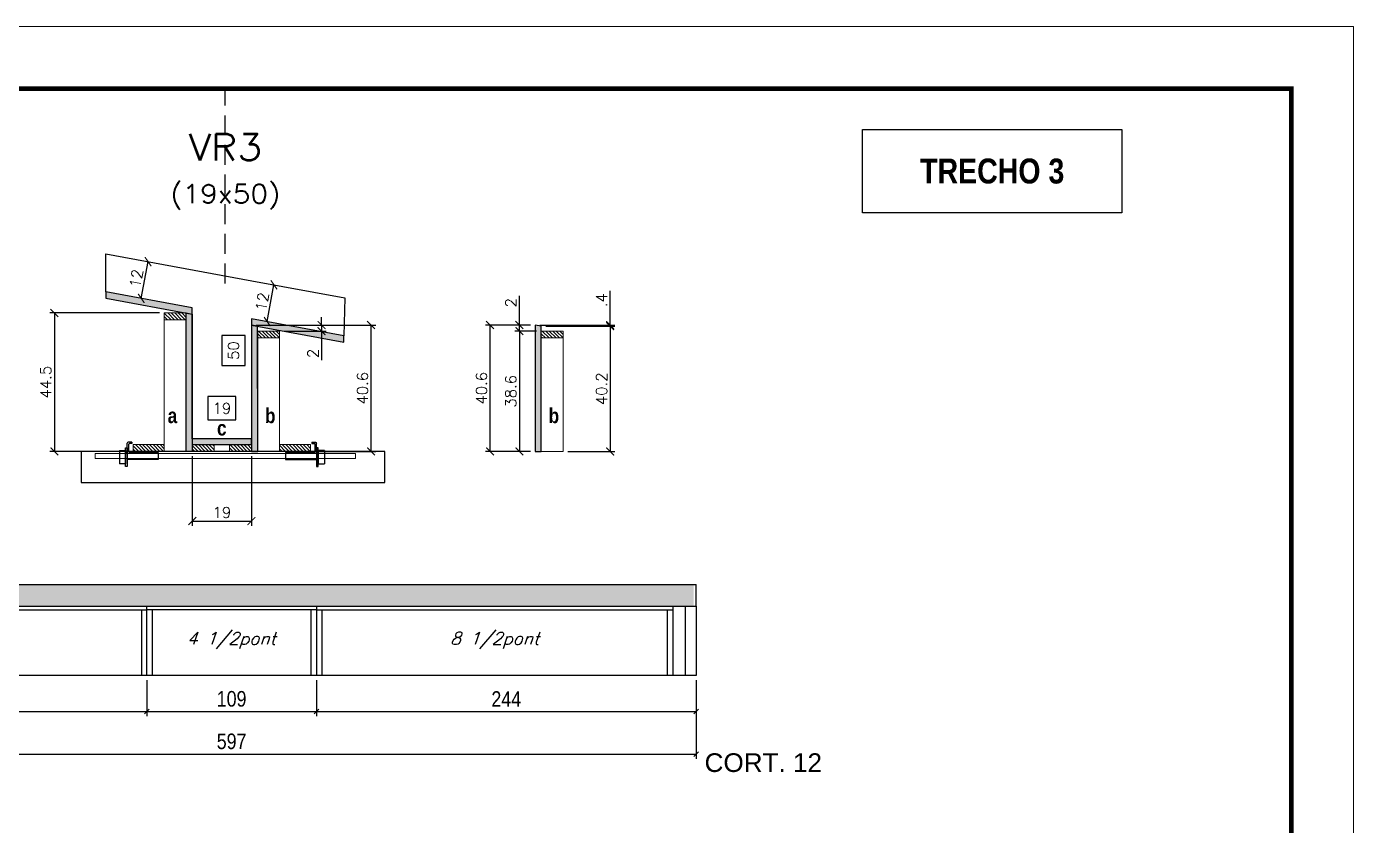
# Model space of a CAD drawing. Extents: x 0 to 6325, y 10169 to 19307.
# Drawn here: x 3802 to 4655, y 14151 to 14664 of the extents above; entities that cross this region are included whole.
import ezdxf
from ezdxf.enums import TextEntityAlignment as Align

# ---------------------------------------------------------------- set-up
doc = ezdxf.new("R2010")
doc.units = 0
doc.linetypes.add('DASHED', pattern=[0.75, 0.5, -0.25])
doc.linetypes.add('HIDDEN', pattern=[9.525, 6.35, -3.175])
for name, color, linetype in [('1', 1, 'Continuous'), ('5', 5, 'Continuous'), ('barrote', 251, 'Continuous'), ('COTA', 241, 'Continuous'), ('Cota Seção (2x)', 4, 'Continuous'), ('detalhes', 4, 'Continuous'), ('Hachura', 253, 'Continuous'), ('NOMENCLATURA', 7, 'Continuous'), ('Painéis', 200, 'Continuous'), ('presilha', 1, 'Continuous'), ('SARR_2.2x7', 40, 'Continuous'), ('SARR_3.5x7', 81, 'Continuous'), ('texto', 7, 'Continuous'), ('Texto de Titulo', 7, 'Continuous'), ('Texto Qtd Sarr', 242, 'Continuous')]:
    doc.layers.add(name, color=color, linetype=linetype)
for name, color, linetype, lineweight in [('CONCRETO', 251, 'Continuous', 25), ('Folhas', 255, 'Continuous', 9), ('Madeira', 126, 'Continuous', 18), ('SARRAFO DE PRESSAO', 251, 'DASHED', 9), ('SCO-___-LAJ', 2, 'Continuous', 0), ('Texto Seção', 7, 'Continuous', 15)]:
    doc.layers.add(name, color=color, linetype=linetype, lineweight=lineweight)
doc.styles.add('COTA TECNICA', font='techl___.ttf', dxfattribs={"height": 10})
doc.styles.add('ROMANC', font='techb___.ttf', dxfattribs={"height": 2.5})
doc.styles.add('Romans', font='romans.shx')
doc.styles.get("Standard").update_dxf_attribs({"font": 'arial.ttf'})
doc.styles.add('TECNICA', font='techb___.ttf', dxfattribs={"height": 10})
doc.dimstyles.new('Cota Seção (2x)', dxfattribs={"dimtxt": 7, "dimasz": 5, "dimexe": 3, "dimexo": 3, "dimgap": 2, "dimtad": 3, "dimdec": 1, "dimlfac": 0.5, "dimzin": 12, "dimdsep": 46, "dimtxsty": 'Romans', "dimblk": 'ARCHTICK', "dimcen": 0, "dimclrd": 4, "dimclre": 4, "dimclrt": 1, "dimadec": 1, "dimazin": 3, "dimtfac": 1, "dimtdec": 1, "dimtmove": 0, "dimatfit": 3, "dimldrblk": 'OBLIQUE', "dimfxl": 1, "dimtolj": 1, "dimtzin": 12, "dimarcsym": 0})
doc.dimstyles.new('Cota Seção interna', dxfattribs={"dimtxt": 7, "dimasz": 6, "dimexe": 0.18, "dimexo": 2, "dimgap": -4, "dimtad": 3, "dimdec": 1, "dimlfac": 0.5, "dimzin": 12, "dimdsep": 46, "dimtxsty": 'Romans', "dimblk": 'ARCHTICK', "dimcen": 0.09, "dimse1": 1, "dimse2": 1, "dimsd1": 1, "dimsd2": 1, "dimclrd": 180, "dimclre": 5, "dimclrt": 1, "dimadec": 0, "dimazin": 3, "dimtfac": 1, "dimtdec": 1, "dimtofl": 0, "dimtmove": 0, "dimatfit": 3, "dimldrblk": 'ARCHTICK', "dimfxl": 1, "dimtolj": 1, "dimtzin": 0, "dimarcsym": 0})
doc.dimstyles.new('PAINEL', dxfattribs={"dimtxt": 10, "dimasz": 3, "dimexe": 3, "dimexo": 3, "dimgap": 3, "dimtad": 1, "dimdec": 1, "dimzin": 12, "dimdsep": 46, "dimtxsty": 'COTA TECNICA', "dimblk1": 'OBLIQUE', "dimblk2": 'OBLIQUE', "dimsah": 1, "dimcen": 0.9, "dimclrd": 4, "dimclre": 4, "dimclrt": 240, "dimadec": 1, "dimazin": 3, "dimtfac": 1, "dimtdec": 1, "dimtmove": 0, "dimatfit": 3, "dimfxl": 1, "dimtolj": 1, "dimtzin": 12, "dimarcsym": 0})
pattern_1 = [(315, (26865.4202, 6161.631), (1.12253202, 1.12253202), [])]

# ---------------------------------------------------------------- blocks, each defined once
blk = doc.blocks.new('9999999999')
at = {"layer": 'Folhas'}
blk.add_lwpolyline([(98138.98, 34190.21), (99623.98, 34190.21), (99623.98, 35240.21), (98138.98, 35240.21)], close=True, dxfattribs=at)
at = {"layer": 'Folhas', "color": 30, "const_width": 3}
blk.add_lwpolyline([(98213.98, 34230.21), (99583.98, 34230.21), (99583.98, 35200.21), (98213.98, 35200.21)], close=True, dxfattribs=at)
blk = doc.blocks.new('titulo1')
at = {"layer": 'Defpoints', "color": 252, "linetype": 'HIDDEN', "ltscale": 2}
blk.add_line((0, 0), (0, 125), dxfattribs=at)
at = {"layer": 'Defpoints', "style": 'Romans', "oblique": 15}
blk.add_attdef('FOLHA', text='', height=10, dxfattribs=at).set_placement((0, 15.58), align=Align.MIDDLE_CENTER)
at = {"layer": 'Texto Qtd Sarr', "color": 3, "style": 'Romans', "oblique": 15}
for tag, height, p in [('TITULO', 17, (0, 71.45)), ('SEÇÃO', 12, (0, 41.55))]:
    blk.add_attdef(tag, text='', height=height, dxfattribs=at).set_placement(p, align=Align.MIDDLE_CENTER)
blk = doc.blocks.new('_ArchTick')
at = {"color": 0, "linetype": 'ByBlock', "const_width": 0.15}
blk.add_lwpolyline([(-0.5, -0.5), (0.5, 0.5)], dxfattribs=at)
blk = doc.blocks.new('*D135')
at = {"layer": 'COTA', "color": 4, "lineweight": -2, "transparency": 16777216}
for p, q in [((3949.8, 14472.49), (4026.67, 14472.49)), ((4023.67, 14391.27), (4023.67, 14472.49)), ((3983.4, 14391.27), (4026.67, 14391.27))]:
    blk.add_line(p, q, dxfattribs=at)
at = {"layer": 'Defpoints', "color": 0, "transparency": 16777216}
for p in [(3946.8, 14472.49), (4023.67, 14472.49), (3980.4, 14391.27)]:
    blk.add_point(p, dxfattribs=at)
at = {"layer": 'COTA', "color": 4, "lineweight": -2, "transparency": 16777216, "xscale": 5, "yscale": 5, "zscale": 5}
for p, rotation in [((4023.67, 14472.49), 90), ((4023.67, 14391.27), 270)]:
    blk.add_blockref('_ArchTick', p, dxfattribs=dict(at, rotation=rotation))
at = {"layer": 'COTA', "color": 1, "transparency": 16777216, "insert": (4018.17, 14431.88), "char_height": 7, "attachment_point": 5, "rotation": 90, "style": 'Romans'}
blk.add_mtext('\\A1;40.6', dxfattribs=at)
blk = doc.blocks.new('_Oblique')
at = {"layer": '1', "color": 0, "lineweight": -2}
blk.add_line((-0.5, -0.5), (0.5, 0.5), dxfattribs=at)
blk = doc.blocks.new('*D136')
at = {"layer": 'Cota Seção (2x)', "color": 180, "lineweight": -2, "transparency": 16777216}
for p, q in [((3942.8, 14465.75), (3927.8, 14465.75)), ((3927.8, 14465.75), (3927.8, 14446.42)), ((3942.8, 14446.42), (3942.8, 14465.75)), ((3927.8, 14446.42), (3942.8, 14446.42))]:
    blk.add_line(p, q, dxfattribs=at)
at = {"layer": 'Defpoints', "color": 0, "transparency": 16777216}
for p in [(3946.8, 14499.27), (3951.79, 14499.27), (3946.8, 14399.27)]:
    blk.add_point(p, dxfattribs=at)
at = {"layer": 'Cota Seção (2x)', "color": 1, "transparency": 16777216, "insert": (3935.3, 14456.08), "char_height": 7, "attachment_point": 5, "rotation": 90, "style": 'Romans'}
blk.add_mtext('\\A1;50', dxfattribs=at)
blk = doc.blocks.new('*D137')
at = {"layer": 'COTA', "color": 4, "lineweight": -2, "transparency": 16777216}
for p, q in [((3887.8, 14480.24), (3817.14, 14480.24)), ((3820.14, 14480.24), (3820.14, 14391.27)), ((3872.2, 14391.27), (3817.14, 14391.27))]:
    blk.add_line(p, q, dxfattribs=at)
at = {"layer": 'Defpoints', "color": 0, "transparency": 16777216}
for p in [(3890.8, 14480.24), (3820.14, 14391.27), (3875.2, 14391.27)]:
    blk.add_point(p, dxfattribs=at)
at = {"layer": 'COTA', "color": 4, "lineweight": -2, "transparency": 16777216, "xscale": 5, "yscale": 5, "zscale": 5}
for p, rotation in [((3820.14, 14480.24), 90), ((3820.14, 14391.27), 270)]:
    blk.add_blockref('_ArchTick', p, dxfattribs=dict(at, rotation=rotation))
at = {"layer": 'COTA', "color": 1, "transparency": 16777216, "insert": (3814.64, 14435.76), "char_height": 7, "attachment_point": 5, "rotation": 90, "style": 'Romans'}
blk.add_mtext('\\A1;44.5', dxfattribs=at)
blk = doc.blocks.new('PRESILHA METÁLICA 1')
at = {"layer": 'presilha'}
for p, q in [((0, 13), (6, 13)), ((0, 13), (0, 0)), ((6, 15.5), (7.5, 15.5)), ((6, -2.5), (6, 15.5)), ((6, 13), (6, 0)), ((7.5, 10.6), (7.5, 19.9)), ((7.5, 15.5), (7.5, -2.5)), ((12, 21), (8.6, 21)), ((9, 11.6), (9, 18.9)), ((12, 19.5), (9.6, 19.5)), ((12, 21), (12, 19.5)), ((6, 0), (0, 0)), ((37.5, 4.1), (7.5, 4.1)), ((37.5, 11), (9.6, 11)), ((37.5, 11), (37.5, 4.1)), ((7.5, -2.5), (6, -2.5))]:
    blk.add_line(p, q, dxfattribs=at)
for centre, radius, start, end in [((8.6, 19.9), 1.14, 90, 180), ((9.6, 18.9), 0.57, 90, 180), ((9.6, 11.6), 0.57, 180, 270)]:
    blk.add_arc(centre, radius, start, end, dxfattribs=at)
blk = doc.blocks.new('*D129')
at = {"layer": 'COTA', "color": 4, "lineweight": -2, "transparency": 16777216}
for p, q in [((3908.8, 14388.27), (3908.8, 14343.55)), ((3946.8, 14388.27), (3946.8, 14343.55)), ((3908.8, 14346.55), (3946.8, 14346.55))]:
    blk.add_line(p, q, dxfattribs=at)
at = {"layer": 'Defpoints', "color": 0, "transparency": 16777216}
for p in [(3908.8, 14391.27), (3946.8, 14391.27), (3946.8, 14346.55)]:
    blk.add_point(p, dxfattribs=at)
at = {"layer": 'COTA', "color": 4, "lineweight": -2, "transparency": 16777216, "xscale": 5, "yscale": 5, "zscale": 5, "rotation": 180}
blk.add_blockref('_ArchTick', (3908.8, 14346.55), dxfattribs=at)
at = {"layer": 'COTA', "color": 4, "lineweight": -2, "transparency": 16777216, "xscale": 5, "yscale": 5, "zscale": 5}
blk.add_blockref('_ArchTick', (3946.8, 14346.55), dxfattribs=at)
at = {"layer": 'COTA', "color": 1, "transparency": 16777216, "insert": (3927.8, 14352.05), "char_height": 7, "attachment_point": 5, "style": 'Romans'}
blk.add_mtext('\\A1;19', dxfattribs=at)
blk = doc.blocks.new('*D130')
at = {"layer": 'Cota Seção (2x)', "color": 180, "lineweight": -2, "transparency": 16777216}
for p, q in [((3936.8, 14426.51), (3918.8, 14426.51)), ((3918.8, 14426.51), (3918.8, 14411.51)), ((3936.8, 14411.51), (3936.8, 14426.51)), ((3918.8, 14411.51), (3936.8, 14411.51))]:
    blk.add_line(p, q, dxfattribs=at)
at = {"layer": 'Defpoints', "color": 0, "transparency": 16777216}
for p in [(3908.8, 14407.51), (3946.8, 14407.51), (3946.8, 14407.51)]:
    blk.add_point(p, dxfattribs=at)
at = {"layer": 'Cota Seção (2x)', "color": 1, "transparency": 16777216, "insert": (3927.8, 14419.01), "char_height": 7, "attachment_point": 5, "style": 'Romans'}
blk.add_mtext('\\A1;19', dxfattribs=at)
blk = doc.blocks.new('*D499')
at = {"layer": 'COTA', "color": 4, "lineweight": -2, "transparency": 16777216}
blk.add_line((3876, 14489.61), (3880.36, 14513.22), dxfattribs=at)
at = {"layer": 'Defpoints', "color": 0, "transparency": 16777216}
for p in [(3880.36, 14513.22), (3880.36, 14513.22), (3876, 14489.61)]:
    blk.add_point(p, dxfattribs=at)
at = {"layer": 'COTA', "color": 4, "lineweight": -2, "transparency": 16777216, "xscale": 5, "yscale": 5, "zscale": 5}
for p, rotation in [((3880.36, 14513.22), 79.5499173923338), ((3876, 14489.61), 259.5499173923338)]:
    blk.add_blockref('_ArchTick', p, dxfattribs=dict(at, rotation=rotation))
at = {"layer": 'COTA', "color": 1, "transparency": 16777216, "insert": (3872.77, 14502.41), "char_height": 7, "attachment_point": 5, "rotation": 79.54992, "style": 'Romans'}
blk.add_mtext('\\A1;12', dxfattribs=at)
blk = doc.blocks.new('*D131')
at = {"layer": 'COTA', "color": 4, "lineweight": -2, "transparency": 16777216}
for p, q in [((3949.8, 14472.49), (3994.85, 14472.49)), ((3991.85, 14472.49), (3991.85, 14477.49)), ((3991.85, 14472.49), (3991.85, 14468.57)), ((3967.8, 14468.57), (3994.85, 14468.57)), ((3991.85, 14468.57), (3991.85, 14449.9))]:
    blk.add_line(p, q, dxfattribs=at)
at = {"layer": 'Defpoints', "color": 0, "transparency": 16777216}
for p in [(3946.8, 14472.49), (3964.8, 14468.57), (3991.85, 14468.57)]:
    blk.add_point(p, dxfattribs=at)
at = {"layer": 'COTA', "color": 4, "lineweight": -2, "transparency": 16777216, "xscale": 5, "yscale": 5, "zscale": 5}
for p, rotation in [((3991.85, 14472.49), 270), ((3991.85, 14468.57), 90)]:
    blk.add_blockref('_ArchTick', p, dxfattribs=dict(at, rotation=rotation))
at = {"layer": 'COTA', "color": 1, "transparency": 16777216, "insert": (3986.35, 14454.24), "char_height": 7, "attachment_point": 5, "rotation": 90, "style": 'Romans'}
blk.add_mtext('\\A1;2', dxfattribs=at)
blk = doc.blocks.new('*D500')
at = {"layer": 'COTA', "color": 4, "lineweight": -2, "transparency": 16777216}
blk.add_line((3956.93, 14474.69), (3961.29, 14498.29), dxfattribs=at)
at = {"layer": 'Defpoints', "color": 0, "transparency": 16777216}
for p in [(3961.29, 14498.29), (3961.29, 14498.29), (3956.93, 14474.69)]:
    blk.add_point(p, dxfattribs=at)
at = {"layer": 'COTA', "color": 4, "lineweight": -2, "transparency": 16777216, "xscale": 5, "yscale": 5, "zscale": 5}
for p, rotation in [((3961.29, 14498.29), 79.54991739233658), ((3956.93, 14474.69), 259.5499173923366)]:
    blk.add_blockref('_ArchTick', p, dxfattribs=dict(at, rotation=rotation))
at = {"layer": 'COTA', "color": 1, "transparency": 16777216, "insert": (3953.7, 14487.49), "char_height": 7, "attachment_point": 5, "rotation": 79.54992, "style": 'Romans'}
blk.add_mtext('\\A1;12', dxfattribs=at)
blk = doc.blocks.new('*D501')
at = {"layer": 'COTA', "color": 4, "lineweight": -2, "transparency": 16777216}
for p, q in [((3635.55, 14244.26), (3635.55, 14221.13)), ((3879.55, 14244.26), (3879.55, 14221.13)), ((3635.55, 14224.13), (3879.55, 14224.13))]:
    blk.add_line(p, q, dxfattribs=at)
at = {"layer": 'Defpoints', "color": 0, "transparency": 16777216}
for p in [(3635.55, 14247.26), (3879.55, 14247.26), (3879.55, 14224.13)]:
    blk.add_point(p, dxfattribs=at)
at = {"layer": 'COTA', "color": 4, "lineweight": -2, "transparency": 16777216, "xscale": 3, "yscale": 3, "zscale": 3, "rotation": 180}
blk.add_blockref('_Oblique', (3635.55, 14224.13), dxfattribs=at)
at = {"layer": 'COTA', "color": 4, "lineweight": -2, "transparency": 16777216, "xscale": 3, "yscale": 3, "zscale": 3}
blk.add_blockref('_Oblique', (3879.55, 14224.13), dxfattribs=at)
at = {"layer": 'COTA', "color": 240, "transparency": 16777216, "insert": (3757.55, 14232.2), "char_height": 10, "attachment_point": 5, "style": 'COTA TECNICA'}
blk.add_mtext('\\A1;244', dxfattribs=at)
blk = doc.blocks.new('*D502')
at = {"layer": 'COTA', "color": 4, "lineweight": -2, "transparency": 16777216}
for p, q in [((3879.55, 14244.26), (3879.55, 14221.13)), ((3988.55, 14244.26), (3988.55, 14221.13)), ((3879.55, 14224.13), (3988.55, 14224.13))]:
    blk.add_line(p, q, dxfattribs=at)
at = {"layer": 'Defpoints', "color": 0, "transparency": 16777216}
for p in [(3879.55, 14247.26), (3988.55, 14247.26), (3988.55, 14224.13)]:
    blk.add_point(p, dxfattribs=at)
at = {"layer": 'COTA', "color": 4, "lineweight": -2, "transparency": 16777216, "xscale": 3, "yscale": 3, "zscale": 3, "rotation": 180}
blk.add_blockref('_Oblique', (3879.55, 14224.13), dxfattribs=at)
at = {"layer": 'COTA', "color": 4, "lineweight": -2, "transparency": 16777216, "xscale": 3, "yscale": 3, "zscale": 3}
blk.add_blockref('_Oblique', (3988.55, 14224.13), dxfattribs=at)
at = {"layer": 'COTA', "color": 240, "transparency": 16777216, "insert": (3934.05, 14232.26), "char_height": 10, "attachment_point": 5, "style": 'COTA TECNICA'}
blk.add_mtext('\\A1;109', dxfattribs=at)
blk = doc.blocks.new('*D503')
at = {"layer": 'COTA', "color": 4, "lineweight": -2, "transparency": 16777216}
for p, q in [((3988.55, 14244.26), (3988.55, 14221.13)), ((4232.55, 14244.26), (4232.55, 14221.13)), ((3988.55, 14224.13), (4232.55, 14224.13))]:
    blk.add_line(p, q, dxfattribs=at)
at = {"layer": 'Defpoints', "color": 0, "transparency": 16777216}
for p in [(3988.55, 14247.26), (4232.55, 14247.26), (4232.55, 14224.13)]:
    blk.add_point(p, dxfattribs=at)
at = {"layer": 'COTA', "color": 4, "lineweight": -2, "transparency": 16777216, "xscale": 3, "yscale": 3, "zscale": 3, "rotation": 180}
blk.add_blockref('_Oblique', (3988.55, 14224.13), dxfattribs=at)
at = {"layer": 'COTA', "color": 4, "lineweight": -2, "transparency": 16777216, "xscale": 3, "yscale": 3, "zscale": 3}
blk.add_blockref('_Oblique', (4232.55, 14224.13), dxfattribs=at)
at = {"layer": 'COTA', "color": 240, "transparency": 16777216, "insert": (4110.55, 14232.2), "char_height": 10, "attachment_point": 5, "style": 'COTA TECNICA'}
blk.add_mtext('\\A1;244', dxfattribs=at)
blk = doc.blocks.new('*D513')
at = {"layer": 'COTA', "color": 4, "lineweight": -2, "transparency": 16777216}
for p, q in [((3635.55, 14244.26), (3635.55, 14193.82)), ((4232.55, 14244.26), (4232.55, 14193.82)), ((3635.55, 14196.82), (4232.55, 14196.82))]:
    blk.add_line(p, q, dxfattribs=at)
at = {"layer": 'Defpoints', "color": 0, "transparency": 16777216}
for p in [(3635.55, 14247.26), (4232.55, 14247.26), (4232.55, 14196.82)]:
    blk.add_point(p, dxfattribs=at)
at = {"layer": 'COTA', "color": 4, "lineweight": -2, "transparency": 16777216, "xscale": 3, "yscale": 3, "zscale": 3, "rotation": 180}
blk.add_blockref('_Oblique', (3635.55, 14196.82), dxfattribs=at)
at = {"layer": 'COTA', "color": 4, "lineweight": -2, "transparency": 16777216, "xscale": 3, "yscale": 3, "zscale": 3}
blk.add_blockref('_Oblique', (4232.55, 14196.82), dxfattribs=at)
at = {"layer": 'COTA', "color": 240, "transparency": 16777216, "insert": (3934.05, 14204.96), "char_height": 10, "attachment_point": 5, "style": 'COTA TECNICA'}
blk.add_mtext('\\A1;597', dxfattribs=at)
blk = doc.blocks.new('*D495')
at = {"layer": 'COTA', "color": 4, "lineweight": -2, "transparency": 16777216}
for p, q in [((4126.07, 14472.49), (4097.15, 14472.49)), ((4100.15, 14391.27), (4100.15, 14472.49)), ((4126.07, 14391.27), (4097.15, 14391.27))]:
    blk.add_line(p, q, dxfattribs=at)
at = {"layer": 'Defpoints', "color": 0, "transparency": 16777216}
for p in [(4100.15, 14472.49), (4129.07, 14472.49), (4129.07, 14391.27)]:
    blk.add_point(p, dxfattribs=at)
at = {"layer": 'COTA', "color": 4, "lineweight": -2, "transparency": 16777216, "xscale": 5, "yscale": 5, "zscale": 5}
for p, rotation in [((4100.15, 14472.49), 90), ((4100.15, 14391.27), 270)]:
    blk.add_blockref('_ArchTick', p, dxfattribs=dict(at, rotation=rotation))
at = {"layer": 'COTA', "color": 1, "transparency": 16777216, "insert": (4094.65, 14431.88), "char_height": 7, "attachment_point": 5, "rotation": 90, "style": 'Romans'}
blk.add_mtext('\\A1;40.6', dxfattribs=at)
blk = doc.blocks.new('*D496')
at = {"layer": 'COTA', "color": 4, "lineweight": -2, "transparency": 16777216}
for p, q in [((4177.31, 14472.49), (4177.31, 14494.49)), ((4132.07, 14472.49), (4180.31, 14472.49)), ((4136.03, 14471.76), (4180.31, 14471.76)), ((4177.31, 14471.76), (4177.31, 14472.49)), ((4177.31, 14471.76), (4177.31, 14466.76))]:
    blk.add_line(p, q, dxfattribs=at)
at = {"layer": 'Defpoints', "color": 0, "transparency": 16777216}
for p in [(4129.07, 14472.49), (4133.03, 14471.76), (4177.31, 14472.49)]:
    blk.add_point(p, dxfattribs=at)
at = {"layer": 'COTA', "color": 4, "lineweight": -2, "transparency": 16777216, "xscale": 5, "yscale": 5, "zscale": 5}
for p, rotation in [((4177.31, 14472.49), 270), ((4177.31, 14471.76), 90)]:
    blk.add_blockref('_ArchTick', p, dxfattribs=dict(at, rotation=rotation))
at = {"layer": 'COTA', "color": 1, "transparency": 16777216, "insert": (4171.81, 14488.49), "char_height": 7, "attachment_point": 5, "rotation": 90, "style": 'Romans'}
blk.add_mtext('\\A1;.4', dxfattribs=at)
blk = doc.blocks.new('*D497')
at = {"layer": 'COTA', "color": 4, "lineweight": -2, "transparency": 16777216}
for p, q in [((4136.03, 14471.76), (4180.31, 14471.76)), ((4177.31, 14471.76), (4177.31, 14391.27)), ((4150.07, 14391.27), (4180.31, 14391.27))]:
    blk.add_line(p, q, dxfattribs=at)
at = {"layer": 'Defpoints', "color": 0, "transparency": 16777216}
for p in [(4133.03, 14471.76), (4147.07, 14391.27), (4177.31, 14391.27)]:
    blk.add_point(p, dxfattribs=at)
at = {"layer": 'COTA', "color": 4, "lineweight": -2, "transparency": 16777216, "xscale": 5, "yscale": 5, "zscale": 5}
for p, rotation in [((4177.31, 14471.76), 90), ((4177.31, 14391.27), 270)]:
    blk.add_blockref('_ArchTick', p, dxfattribs=dict(at, rotation=rotation))
at = {"layer": 'COTA', "color": 1, "transparency": 16777216, "insert": (4171.81, 14431.52), "char_height": 7, "attachment_point": 5, "rotation": 90, "style": 'Romans'}
blk.add_mtext('\\A1;40.2', dxfattribs=at)
blk = doc.blocks.new('*D498')
at = {"layer": 'COTA', "color": 4, "lineweight": -2, "transparency": 16777216}
for p, q in [((4118.97, 14472.49), (4118.97, 14491.16)), ((4126.07, 14472.49), (4115.97, 14472.49)), ((4118.97, 14468.57), (4118.97, 14472.49)), ((4130.07, 14468.57), (4115.97, 14468.57)), ((4118.97, 14468.57), (4118.97, 14463.57))]:
    blk.add_line(p, q, dxfattribs=at)
at = {"layer": 'Defpoints', "color": 0, "transparency": 16777216}
for p in [(4118.97, 14472.49), (4129.07, 14472.49), (4133.07, 14468.57)]:
    blk.add_point(p, dxfattribs=at)
at = {"layer": 'COTA', "color": 4, "lineweight": -2, "transparency": 16777216, "xscale": 5, "yscale": 5, "zscale": 5}
for p, rotation in [((4118.97, 14472.49), 270), ((4118.97, 14468.57), 90)]:
    blk.add_blockref('_ArchTick', p, dxfattribs=dict(at, rotation=rotation))
at = {"layer": 'COTA', "color": 1, "transparency": 16777216, "insert": (4113.47, 14486.82), "char_height": 7, "attachment_point": 5, "rotation": 90, "style": 'Romans'}
blk.add_mtext('\\A1;2', dxfattribs=at)
blk = doc.blocks.new('*D128')
at = {"layer": 'COTA', "color": 4, "lineweight": -2, "transparency": 16777216}
for p, q in [((4130.07, 14468.57), (4115.97, 14468.57)), ((4118.97, 14468.57), (4118.97, 14391.27)), ((4126.07, 14391.27), (4115.97, 14391.27))]:
    blk.add_line(p, q, dxfattribs=at)
at = {"layer": 'Defpoints', "color": 0, "transparency": 16777216}
for p in [(4133.07, 14468.57), (4118.97, 14391.27), (4129.07, 14391.27)]:
    blk.add_point(p, dxfattribs=at)
at = {"layer": 'COTA', "color": 4, "lineweight": -2, "transparency": 16777216, "xscale": 5, "yscale": 5, "zscale": 5}
for p, rotation in [((4118.97, 14468.57), 90), ((4118.97, 14391.27), 270)]:
    blk.add_blockref('_ArchTick', p, dxfattribs=dict(at, rotation=rotation))
at = {"layer": 'COTA', "color": 1, "transparency": 16777216, "insert": (4113.47, 14429.92), "char_height": 7, "attachment_point": 5, "rotation": 90, "style": 'Romans'}
blk.add_mtext('\\A1;38.6', dxfattribs=at)

msp = doc.modelspace()

# ---------------------------------------------------------------- hatches: boundary and pattern name
at = {"layer": 'COTA'}
h = msp.add_hatch(dxfattribs=at)
h.set_pattern_fill('AR-CONC', color=256, scale=0.03)
h.set_pattern_definition([(50, (3372.679, 8107.179), (5.46554, -0.4781726), [0.5715, -6.2865]), (355, (3372.679, 8107.179), (-1.0573026, 5.7317054), [0.4572, -5.0292175]), (100.45144, (3373.1345, 8107.139), (4.4082374, 5.2535326), [0.4857003, -5.3427073]), (46.1842, (3372.679, 8108.703), (8.132371, -1.26127), [0.85725, -9.42975]), (96.63556, (3373.357, 8108.598), (7.122124, 7.422784), [0.728551, -8.014068]), (351.18415, (3372.679, 8108.703), (7.122124, 7.422784), [0.685799, -7.543792]), (21, (3373.441, 8108.322), (4.5484317, -3.067956), [0.5715, -6.2865]), (326, (3373.441, 8108.322), (1.854061, 5.525639), [0.4572, -5.0292]), (71.451445, (3373.82, 8108.0664), (6.4024926, 2.457683), [0.4857003, -5.342698]), (37.5, (3372.679, 8107.179), (0.0926581, 2.53665117), [0, -4.96824, 0, -5.1054, 0, -5.04825]), (7.5, (3372.679, 8107.179), (2.0045899, 3.0054172), [0, -2.91084, 0, -4.85394, 0, -1.92405]), (327.5, (3370.9798, 8107.179), (4.06771786, -0.1718623), [0, -1.905, 0, -5.9436, 0, -7.8867]), (317.5, (3370.2178, 8107.179), (4.4438754, 0.7627947), [0, -2.4765, 0, -3.94716, 0, -5.6007])])
h.paths.add_polyline_path([(4231.05, 14305.76), (3635.55, 14305.76), (3635.55, 14291.76), (4231.05, 14291.76)])
at = {"layer": 'Hachura'}
h = msp.add_hatch(color=256, dxfattribs=at)
h.dxf.hatch_style = 1
h.paths.add_polyline_path([(3908.8, 14479.5), (3908.8, 14483.57), (3853.2, 14493.82), (3853.2, 14489.75)])
h = msp.add_hatch(dxfattribs=at)
h.set_pattern_fill('ANSI31', color=256, scale=0.5, angle=270, style=0)
h.set_pattern_definition([(315, (26865.4202, 6172.5917), (1.12253202, 1.12253202), [])])
h.paths.add_polyline_path([(3904.8, 14475.84), (3904.8, 14480.24), (3890.8, 14480.24), (3890.8, 14475.84)])
h = msp.add_hatch(color=256, dxfattribs=at)
h.dxf.hatch_style = 1
h.paths.add_polyline_path([(3904.8, 14480.24), (3908.8, 14479.5), (3908.8, 14391.27), (3904.8, 14391.27)])
h = msp.add_hatch(color=256, dxfattribs=at)
h.dxf.hatch_style = 1
h.paths.add_polyline_path([(4006.09, 14461.55), (4006.2, 14465.6), (3946.8, 14476.56), (3946.8, 14472.49)])
h = msp.add_hatch(color=256, dxfattribs=at)
h.dxf.hatch_style = 1
h.paths.add_polyline_path([(3950.76, 14471.76), (3946.8, 14472.49), (3946.8, 14391.27), (3950.8, 14391.27)])
h = msp.add_hatch(color=256, dxfattribs=at)
h.dxf.hatch_style = 1
h.paths.add_polyline_path([(4133.03, 14471.76), (4129.07, 14472.49), (4129.07, 14391.27), (4133.07, 14391.27)])
h = msp.add_hatch(dxfattribs=at)
h.set_pattern_fill('ANSI31', color=256, scale=0.5, angle=270, style=0)
h.set_pattern_definition([(315, (26865.4202, 6160.9254), (1.12253202, 1.12253202), [])])
h.paths.add_polyline_path([(3950.8, 14464.17), (3950.8, 14468.57), (3964.8, 14468.57), (3964.8, 14464.17)])
h = msp.add_hatch(dxfattribs=at)
h.set_pattern_fill('ANSI31', color=256, scale=0.5, angle=270, style=0)
h.set_pattern_definition([(315, (27047.6917, 6160.9254), (1.12253202, 1.12253202), [])])
h.paths.add_polyline_path([(4133.07, 14464.17), (4133.07, 14468.57), (4147.07, 14468.57), (4147.07, 14464.17)])
h = msp.add_hatch(dxfattribs=at)
h.set_pattern_fill('ANSI31', color=256, scale=0.5, angle=270, style=0)
h.set_pattern_definition([(315, (26865.4202, 6161.631), (1.12253202, 1.12253202), [])])
h.paths.add_polyline_path([(3870.8, 14391.27), (3870.8, 14395.67), (3890.8, 14395.67), (3890.8, 14391.27)])
h = msp.add_hatch(color=256, dxfattribs=at)
h.dxf.hatch_style = 1
h.paths.add_polyline_path([(3946.8, 14395.67), (3946.8, 14399.27), (3908.8, 14399.27), (3908.8, 14395.67)])
h = msp.add_hatch(dxfattribs=at)
h.set_pattern_fill('ANSI31', color=256, scale=0.5, angle=270, style=0)
h.set_pattern_definition(pattern_1)
h.paths.add_polyline_path([(3908.8, 14391.27), (3908.8, 14395.67), (3922.8, 14395.67), (3922.8, 14391.27)])
h = msp.add_hatch(dxfattribs=at)
h.set_pattern_fill('ANSI31', color=256, scale=0.5, angle=270, style=0)
h.set_pattern_definition(pattern_1)
h.paths.add_polyline_path([(3946.8, 14391.27), (3946.8, 14395.67), (3932.8, 14395.67), (3932.8, 14391.27)])
h = msp.add_hatch(dxfattribs=at)
h.set_pattern_fill('ANSI31', color=256, scale=0.5, angle=270, style=0)
h.set_pattern_definition(pattern_1)
h.paths.add_polyline_path([(3984.8, 14391.27), (3984.8, 14395.67), (3964.8, 14395.67), (3964.8, 14391.27)])

# ---------------------------------------------------------------- linework, layer by layer
at = {"layer": 'barrote'}
msp.add_lwpolyline([(3837.34, 14371.27), (4032.53, 14371.27), (4032.53, 14391.27), (3837.34, 14391.27)], close=True, dxfattribs=at)
at = {"layer": 'CONCRETO'}
msp.add_lwpolyline([(3947.01, 14500.92), (4006.82, 14489.89), (4006.2, 14465.6), (3946.8, 14476.56), (3946.8, 14399.27), (3908.8, 14399.27), (3908.8, 14483.57), (3853.2, 14493.82), (3853.2, 14518.22), (3947.01, 14500.92)], dxfattribs=at)
at = {"layer": 'COTA'}
for p in [(3635.55, 14305.76), (4232.55, 14291.76)]:
    msp.add_line(p, (4232.55, 14305.76), dxfattribs=at)
msp.add_lwpolyline([(4339.46, 14598.16), (4506.24, 14598.16), (4506.24, 14544.5), (4339.46, 14544.5)], close=True, dxfattribs=at)
at = {"layer": 'Madeira'}
for points in [[(3904.8, 14475.84), (3904.8, 14480.24), (3890.8, 14480.24), (3890.8, 14475.84)], [(3904.8, 14480.24), (3890.8, 14480.24), (3890.8, 14391.27), (3904.8, 14391.27)], [(3950.8, 14464.17), (3950.8, 14468.57), (3964.8, 14468.57), (3964.8, 14464.17)], [(3950.8, 14468.57), (3964.8, 14468.57), (3964.8, 14391.27), (3950.8, 14391.27)], [(4133.07, 14464.17), (4133.07, 14468.57), (4147.07, 14468.57), (4147.07, 14464.17)], [(4133.07, 14468.57), (4147.07, 14468.57), (4147.07, 14391.27), (4133.07, 14391.27)], [(3870.8, 14391.27), (3870.8, 14395.67), (3890.8, 14395.67), (3890.8, 14391.27)], [(3908.8, 14391.27), (3908.8, 14395.67), (3922.8, 14395.67), (3922.8, 14391.27)], [(3946.8, 14391.27), (3946.8, 14395.67), (3932.8, 14395.67), (3932.8, 14391.27)], [(3984.8, 14391.27), (3984.8, 14395.67), (3964.8, 14395.67), (3964.8, 14391.27)]]:
    msp.add_lwpolyline(points, close=True, dxfattribs=at)
at = {"layer": 'Painéis', "linetype": 'ByBlock'}
for p, q in [((3635.55, 14291.76), (4232.55, 14291.76)), ((3879.55, 14247.26), (3879.55, 14291.76)), ((3988.55, 14291.76), (3988.55, 14247.26)), ((4232.55, 14291.76), (4232.55, 14247.26)), ((4232.55, 14247.26), (3635.55, 14247.26))]:
    msp.add_line(p, q, dxfattribs=at)
at = {"layer": 'Painéis'}
for points in [[(3908.8, 14479.5), (3908.8, 14483.57), (3853.2, 14493.82), (3853.2, 14489.75)], [(3904.8, 14480.24), (3908.8, 14479.5), (3908.8, 14391.27), (3904.8, 14391.27)], [(4006.09, 14461.55), (4006.2, 14465.6), (3946.8, 14476.56), (3946.8, 14472.49)], [(3950.76, 14471.76), (3946.8, 14472.49), (3946.8, 14391.27), (3950.8, 14391.27)], [(4133.03, 14471.76), (4129.07, 14472.49), (4129.07, 14391.27), (4133.07, 14391.27)], [(3946.8, 14395.67), (3946.8, 14399.27), (3908.8, 14399.27), (3908.8, 14395.67)]]:
    msp.add_lwpolyline(points, close=True, dxfattribs=at)
at = {"layer": 'SARR_2.2x7', "linetype": 'Continuous'}
for p, q in [((3650.55, 14289.56), (3879.55, 14289.56)), ((3988.55, 14289.56), (3879.55, 14289.56)), ((3988.55, 14289.56), (4217.55, 14289.56)), ((4225.55, 14291.76), (4225.55, 14247.26))]:
    msp.add_line(p, q, dxfattribs=at)
at = {"layer": 'SARR_3.5x7'}
for p, q in [((3876.05, 14289.56), (3876.05, 14247.26)), ((3883.05, 14289.56), (3883.05, 14247.26)), ((3985.05, 14289.56), (3985.05, 14247.26)), ((3992.05, 14289.56), (3992.05, 14247.26)), ((4214.05, 14289.56), (4214.05, 14247.26)), ((4217.55, 14291.76), (4217.55, 14247.26))]:
    msp.add_line(p, q, dxfattribs=at)
at = {"layer": 'SCO-___-LAJ', "color": 1}
msp.add_lwpolyline([(3846.35, 14389.94), (4013.65, 14389.94), (4013.65, 14386.74), (3846.35, 14386.74)], close=True, dxfattribs=at)

# ---------------------------------------------------------------- block references
at = {"layer": 'presilha', "yscale": 0.6666666666666666, "zscale": 0.6666666666666666}
for p, xscale in [((3861.93, 14383.31), 0.6666666666666666), ((3993.67, 14383.31), -0.6666666666666666)]:
    msp.add_blockref('PRESILHA METÁLICA 1', p, dxfattribs=dict(at, xscale=xscale))
at = {"layer": 'SARRAFO DE PRESSAO', "color": 6, "linetype": 'ByBlock'}
msp.add_blockref('9999999999', (-94968.98, -20575.93), dxfattribs=at)
at = {"layer": 'Texto Seção'}
ref = msp.add_blockref('titulo1', (3930, 14499.27), dxfattribs=at)
ref.add_attrib('TITULO', 'VR3', dxfattribs={"layer": 'Texto de Titulo', "color": 7, "height": 17, "style": 'Romans', "width": 1.1}).set_placement((3930, 14586.77), align=Align.MIDDLE_CENTER)
ref.add_attrib('SEÇÃO', '(19x50)', dxfattribs={"layer": 'Texto de Titulo', "color": 7, "height": 12, "style": 'Romans', "width": 1.1}).set_placement((3930, 14556.77), align=Align.MIDDLE_CENTER)

# ---------------------------------------------------------------- texts
at = {"layer": '5', "linetype": 'Continuous'}
msp.add_text('CORT. 12', height=12, rotation=0.00004, dxfattribs=at).set_placement((4238.01, 14185.33))
at = {"layer": 'detalhes', "style": 'TECNICA'}
for s, p in [('a', (3892.97, 14409.48)), ('b', (3955.51, 14409.46)), ('b', (4137.79, 14409.46)), ('c', (3924.67, 14401.51))]:
    msp.add_text(s, height=9.6, dxfattribs=at).set_placement(p)
at = {"layer": 'NOMENCLATURA', "color": 2, "insert": (4422.85, 14571.33), "char_height": 16, "attachment_point": 5, "style": 'ROMANC'}
msp.add_mtext('TRECHO 3', dxfattribs=at)
at = {"layer": 'texto', "color": 2, "char_height": 8, "attachment_point": 5, "style": 'Romans'}
for s, insert in [('{\\Q19;\\C256;4 1/2pont}', (3933.8, 14269.81)), ('{\\Q19;\\C256;8 1/2pont}', (4103.05, 14269.81))]:
    msp.add_mtext(s, dxfattribs=dict(at, insert=insert))

# ---------------------------------------------------------------- dimensions: what is measured, and where the dimension line sits
at = {"layer": 'COTA'}
for p1, p2, picture, middle in [((3876, 14489.61), (3880.36, 14513.22), '*D499', (3872.77, 14502.41)), ((3956.93, 14474.69), (3961.29, 14498.29), '*D500', (3953.7, 14487.49))]:
    dim = msp.add_aligned_dim(p1=p1, p2=p2, distance=0, dimstyle='Cota Seção (2x)', dxfattribs=at)
    dim.commit()
    dim.dimension.update_dxf_attribs({"geometry": picture, "text_midpoint": middle})
for base, p1, p2, picture, middle in [((4118.97, 14472.49), (4133.07, 14468.57), (4129.07, 14472.49), '*D498', (4113.47, 14486.82)), ((4177.31, 14472.49), (4133.03, 14471.76), (4129.07, 14472.49), '*D496', (4171.81, 14488.49)), ((3820.14, 14391.27), (3890.8, 14480.24), (3875.2, 14391.27), '*D137', (3814.64, 14435.76)), ((3991.85, 14468.57), (3946.8, 14472.49), (3964.8, 14468.57), '*D131', (3986.35, 14454.24)), ((4023.67, 14472.49), (3980.4, 14391.27), (3946.8, 14472.49), '*D135', (4018.17, 14431.88)), ((4100.15, 14472.49), (4129.07, 14391.27), (4129.07, 14472.49), '*D495', (4094.65, 14431.88)), ((4118.9672, 14391.2747), (4133.0715, 14468.5692), (4129.0715, 14391.2747), '*D128', (4113.4672, 14429.9219)), ((4177.31, 14391.27), (4133.03, 14471.76), (4147.07, 14391.27), '*D497', (4171.81, 14431.52))]:
    dim = msp.add_linear_dim(base=base, p1=p1, p2=p2, angle=90, dimstyle='Cota Seção (2x)', dxfattribs=at)
    dim.commit()
    dim.dimension.update_dxf_attribs({"geometry": picture, "text_midpoint": middle})
for base, p1, p2, dimstyle, picture, middle in [((3946.8, 14346.55), (3908.8, 14391.27), (3946.8, 14391.27), 'Cota Seção (2x)', '*D129', (3927.8, 14352.05)), ((3879.55, 14224.13), (3635.55, 14247.26), (3879.55, 14247.26), 'PAINEL', '*D501', (3757.55, 14232.2)), ((4232.55, 14196.82), (3635.55, 14247.26), (4232.55, 14247.26), 'PAINEL', '*D513', (3934.05, 14204.96)), ((3988.55, 14224.13), (3879.55, 14247.26), (3988.55, 14247.26), 'PAINEL', '*D502', (3934.05, 14232.26)), ((4232.55, 14224.13), (3988.55, 14247.26), (4232.55, 14247.26), 'PAINEL', '*D503', (4110.55, 14232.2))]:
    dim = msp.add_linear_dim(base=base, p1=p1, p2=p2, dimstyle=dimstyle, dxfattribs=at)
    dim.commit()
    dim.dimension.update_dxf_attribs({"geometry": picture, "text_midpoint": middle})
at = {"layer": 'Cota Seção (2x)'}
dim = msp.add_linear_dim(base=(3946.8, 14499.27), p1=(3946.8, 14399.27), p2=(3951.79, 14499.27), angle=90, dimstyle='Cota Seção interna', dxfattribs=at)
dim.commit()
dim.dimension.update_dxf_attribs({"geometry": '*D136', "text_midpoint": (3946.8, 14456.08), "dimtype": 160})
dim = msp.add_linear_dim(base=(3946.8, 14407.51), p1=(3908.8, 14407.51), p2=(3946.8, 14407.51), dimstyle='Cota Seção interna', dxfattribs=at)
dim.commit()
dim.dimension.update_dxf_attribs({"geometry": '*D130', "text_midpoint": (3927.8, 14407.51), "dimtype": 160})

doc.saveas('drawing.dxf')
